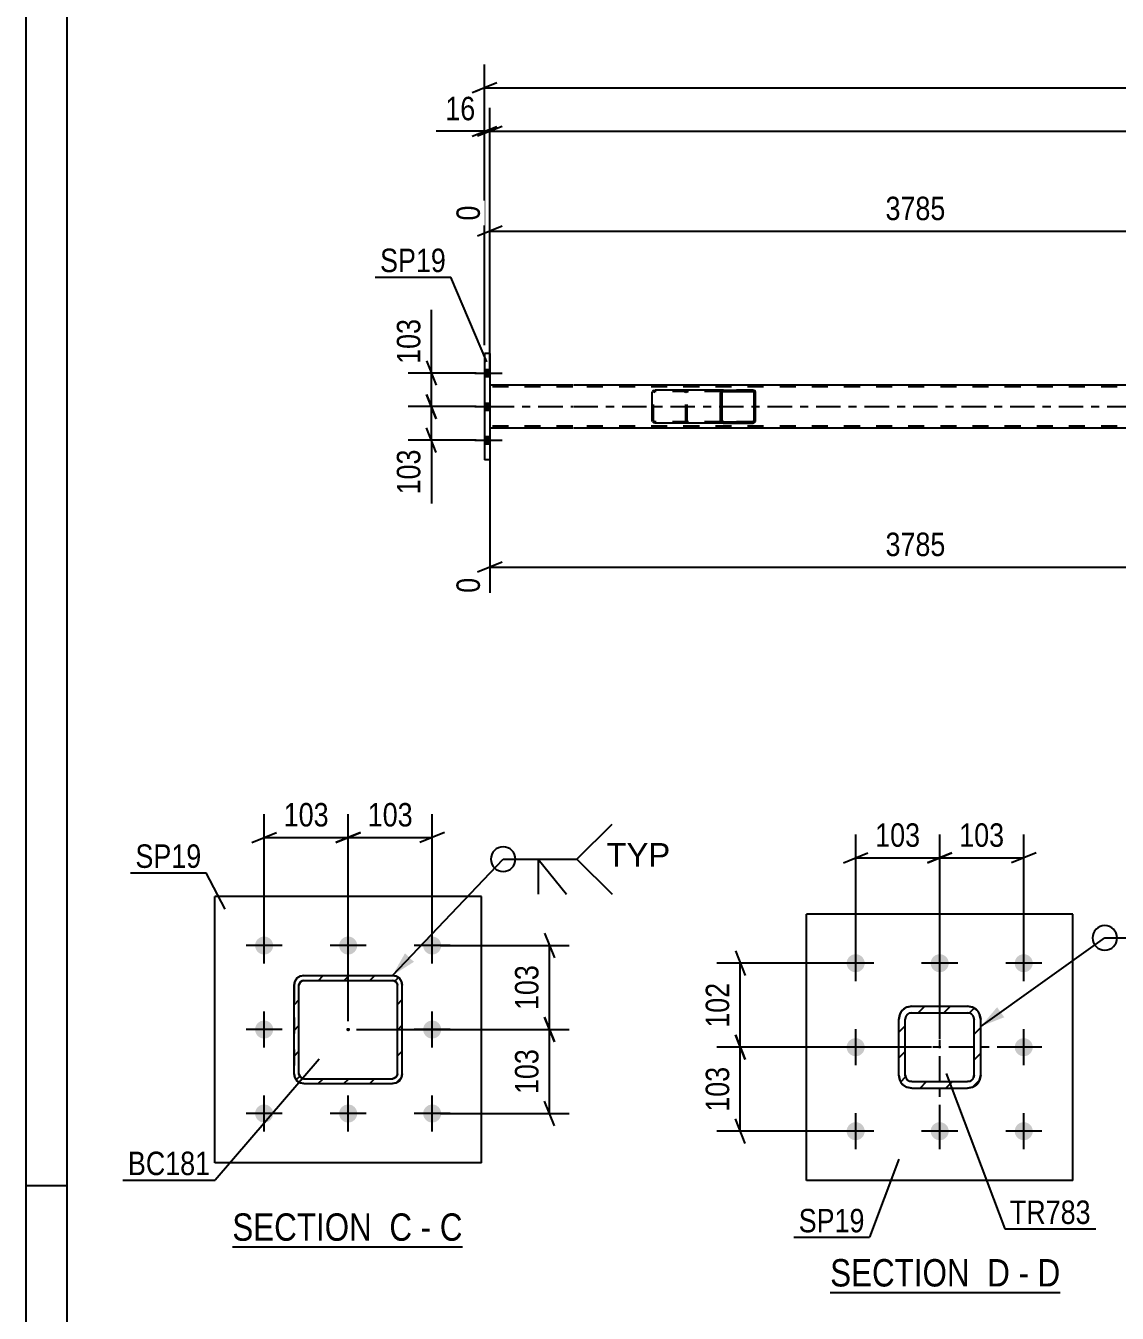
# Model space of a CAD drawing. Header units: millimetres. Extents: x 0 to 841, y 0 to 594.
# Drawn here: x 0 to 133.1, y 133.5 to 290.6 of the extents above; entities that cross this region are included whole.
import ezdxf

# ---------------------------------------------------------------- set-up
doc = ezdxf.new("R2010")
doc.units = ezdxf.units.MM
doc.linetypes.add('DXK_LINE_DOT2', pattern=[3.9198, 1.9599, -1.9599])
doc.linetypes.add('DXK_LINE_DOT3', pattern=[5.9187, 2.979, -0.9799, 0.9799, -0.9799])
doc.styles.add('Arial', font='ARIAL.TTF', dxfattribs={"height": 0.2})
doc.styles.add('Arial Narrow', font='ARIALN.TTF', dxfattribs={"height": 0.2})

# ---------------------------------------------------------------- blocks, each defined once
blk = doc.blocks.new('Unknown-318885883-1135')
at = {"color": 5, "linetype": 'Continuous'}
for p, q in [((0, 594), (0, 0)), ((5, 589), (5, 5)), ((5, 149), (0, 149))]:
    blk.add_line(p, q, dxfattribs=at)
blk = doc.blocks.new('Unknown-318885883-13 - 1372')
at = {"color": 6, "linetype": 'Continuous'}
blk.add_line((25.2, 141.56), (53.27, 141.56), dxfattribs=at)
at = {"color": 0, "linetype": 'Continuous'}
for points in [[(43.31, 142.31), (43.31, 145.81), (25.2, 145.81), (25.2, 142.31)], [(47.13, 142.31), (47.13, 145.81), (44.36, 145.81), (44.36, 142.31)], [(49.46, 142.31), (49.46, 145.81), (48.18, 145.81), (48.18, 142.31)], [(53.27, 142.31), (53.27, 145.81), (50.51, 145.81), (50.51, 142.31)]]:
    blk.add_wipeout(points, dxfattribs=at)
at = {"color": 7, "linetype": 'Continuous', "style": 'Arial Narrow'}
for s, p in [('SECTION ', (25.2, 142.31)), ('C', (44.36, 142.31)), ('C', (50.51, 142.31)), ('-', (48.18, 142.31))]:
    blk.add_text(s, height=3.34, dxfattribs=at).set_placement(p)
blk = doc.blocks.new('Unknown-318885883-14 - 6734')
at = {"color": 6, "linetype": 'Continuous'}
blk.add_line((98.13, 135.98), (126.2, 135.98), dxfattribs=at)
at = {"color": 0, "linetype": 'Continuous'}
for points in [[(116.24, 136.73), (116.24, 140.23), (98.13, 140.23), (98.13, 136.73)], [(120.06, 136.73), (120.06, 140.23), (117.29, 140.23), (117.29, 136.73)], [(122.38, 136.73), (122.38, 140.23), (121.11, 140.23), (121.11, 136.73)], [(126.2, 136.73), (126.2, 140.23), (123.43, 140.23), (123.43, 136.73)]]:
    blk.add_wipeout(points, dxfattribs=at)
at = {"color": 7, "linetype": 'Continuous', "style": 'Arial Narrow'}
for s, p in [('SECTION ', (98.13, 136.73)), ('D', (117.29, 136.73)), ('D', (123.43, 136.73)), ('-', (121.11, 136.73))]:
    blk.add_text(s, height=3.34, dxfattribs=at).set_placement(p)
blk = doc.blocks.new('Part-318885883-2969 - 2768')
at = {"color": 2, "linetype": 'Continuous'}
for p, q in [((56.6, 250.61), (55.96, 250.61)), ((55.96, 250.61), (55.96, 237.61)), ((56.6, 250.61), (56.6, 237.61)), ((56.6, 237.61), (55.96, 237.61))]:
    blk.add_line(p, q, dxfattribs=at)
blk = doc.blocks.new('Bolt-318885883-2843 - 2768')
at = {"linetype": 'Continuous'}
for points in [[(56.6, 247.77), (56.6, 248.65), (55.96, 248.65), (55.96, 247.77)], [(56.6, 247.77), (56.6, 248.65), (55.96, 248.65), (55.96, 247.77)], [(56.6, 247.77), (56.6, 248.65), (55.96, 248.65), (55.96, 247.77)], [(56.6, 243.67), (56.6, 244.55), (55.96, 244.55), (55.96, 243.67)], [(56.6, 243.67), (56.6, 244.55), (55.96, 244.55), (55.96, 243.67)], [(56.6, 239.57), (56.6, 240.45), (55.96, 240.45), (55.96, 239.57)], [(56.6, 239.57), (56.6, 240.45), (55.96, 240.45), (55.96, 239.57)], [(56.6, 239.57), (56.6, 240.45), (55.96, 240.45), (55.96, 239.57)]]:
    blk.add_hatch(color=1, dxfattribs=at).paths.add_polyline_path(points)
at = {"color": 1, "linetype": 'Continuous'}
for p, q in [((55.96, 248.65), (56.6, 248.65)), ((55.96, 248.65), (56.6, 248.65)), ((55.96, 248.65), (56.6, 248.65)), ((54.8, 248.21), (58.12, 248.21)), ((54.8, 248.21), (58.12, 248.21)), ((54.8, 248.21), (58.12, 248.21)), ((55.96, 247.77), (56.6, 247.77)), ((55.96, 247.77), (56.6, 247.77)), ((55.96, 247.77), (56.6, 247.77)), ((54.8, 244.11), (58.12, 244.11)), ((54.8, 244.11), (58.12, 244.11)), ((55.96, 244.55), (56.6, 244.55)), ((55.96, 244.55), (56.6, 244.55)), ((55.96, 243.67), (56.6, 243.67)), ((55.96, 243.67), (56.6, 243.67)), ((55.96, 240.45), (56.6, 240.45)), ((55.96, 240.45), (56.6, 240.45)), ((55.96, 240.45), (56.6, 240.45)), ((54.8, 240.01), (58.12, 240.01)), ((54.8, 240.01), (58.12, 240.01)), ((54.8, 240.01), (58.12, 240.01)), ((55.96, 239.57), (56.6, 239.57)), ((55.96, 239.57), (56.6, 239.57)), ((55.96, 239.57), (56.6, 239.57))]:
    blk.add_line(p, q, dxfattribs=at)
blk = doc.blocks.new('Part-318885883-2897 - 2768')
at = {"color": 2, "linetype": 'Continuous'}
for p, q in [((66.72, 246.75), (56.6, 246.75)), ((159.67, 246.75), (66.82, 246.75)), ((66.72, 241.47), (56.6, 241.47)), ((159.67, 241.47), (66.82, 241.47))]:
    blk.add_line(p, q, dxfattribs=at)
at = {"color": 7, "linetype": 'DXK_LINE_DOT2'}
for p, q in [((56.6, 246.75), (56.6, 241.47)), ((66.72, 246.51), (56.6, 246.51)), ((728.94, 246.51), (66.82, 246.51)), ((66.72, 241.71), (56.6, 241.71)), ((728.94, 241.71), (66.82, 241.71))]:
    blk.add_line(p, q, dxfattribs=at)
at = {"color": 7, "linetype": 'DXK_LINE_DOT3'}
for p, q in [((56.6, 244.11), (66.72, 244.11)), ((66.82, 244.11), (728.94, 244.11))]:
    blk.add_line(p, q, dxfattribs=at)
blk = doc.blocks.new('Part-318885883-2962 - 2768')
at = {"linetype": 'Continuous'}
h = blk.add_hatch(dxfattribs=at)
h.set_pattern_fill('', scale=0.7, style=0, pattern_type=0)
h.set_pattern_definition([(45, (88.9993, 245.9117), (-1.57154, 1.57154), [])])
h.paths.add_polyline_path([(89.03, 245.79), (89, 245.91), (88.93, 246.02), (88.81, 246.08), (88.68, 246.11), (85.11, 246.11), (84.98, 246.08), (84.87, 246.02), (84.79, 245.91), (84.77, 245.79), (84.77, 242.43), (84.79, 242.31), (84.87, 242.2), (84.98, 242.13), (85.11, 242.11), (88.68, 242.11), (88.81, 242.13), (88.93, 242.2), (89, 242.31), (89.03, 242.43)])
h.paths.add_polyline_path([(88.84, 242.37), (88.81, 242.32), (88.75, 242.28), (88.68, 242.27), (85.11, 242.27), (85.04, 242.28), (84.99, 242.32), (84.95, 242.37), (84.94, 242.43), (84.94, 245.79), (84.95, 245.85), (84.99, 245.9), (85.04, 245.94), (85.11, 245.95), (88.68, 245.95), (88.75, 245.94), (88.81, 245.9), (88.84, 245.85), (88.85, 245.79), (88.85, 242.43)])
at = {"color": 2, "linetype": 'Continuous'}
for p, q in [((76.42, 245.79), (76.45, 245.91)), ((76.42, 242.43), (76.42, 245.79)), ((76.63, 246.08), (76.76, 246.11)), ((85.11, 246.11), (76.76, 246.11)), ((84.79, 245.91), (84.77, 245.79)), ((84.77, 242.43), (84.77, 245.79)), ((84.94, 245.79), (84.95, 245.85)), ((84.94, 242.43), (84.94, 245.79)), ((84.95, 245.85), (84.99, 245.9)), ((85.11, 246.11), (84.98, 246.08)), ((84.99, 245.9), (85.04, 245.94)), ((85.04, 245.94), (85.11, 245.95)), ((85.11, 246.11), (88.68, 246.11)), ((85.11, 245.95), (88.68, 245.95)), ((88.81, 246.08), (88.68, 246.11)), ((88.68, 245.95), (88.75, 245.94)), ((88.75, 245.94), (88.81, 245.9)), ((88.81, 245.9), (88.84, 245.85)), ((88.84, 245.85), (88.85, 245.79)), ((88.85, 242.43), (88.85, 245.79)), ((89.03, 245.79), (89, 245.91)), ((89.03, 242.43), (89.03, 245.79)), ((76.45, 242.31), (76.42, 242.43)), ((76.76, 242.11), (76.63, 242.13)), ((85.11, 242.11), (76.76, 242.11)), ((84.77, 242.43), (84.79, 242.31)), ((84.95, 242.37), (84.94, 242.43)), ((84.99, 242.32), (84.95, 242.37)), ((84.98, 242.13), (85.11, 242.11)), ((85.04, 242.28), (84.99, 242.32)), ((85.11, 242.27), (85.04, 242.28)), ((85.11, 242.27), (88.68, 242.27)), ((85.11, 242.11), (88.68, 242.11)), ((88.75, 242.28), (88.68, 242.27)), ((88.68, 242.11), (88.81, 242.13)), ((88.81, 242.32), (88.75, 242.28)), ((88.84, 242.37), (88.81, 242.32)), ((88.85, 242.43), (88.84, 242.37)), ((89, 242.31), (89.03, 242.43))]:
    blk.add_line(p, q, dxfattribs=at)
at = {"color": 7, "linetype": 'DXK_LINE_DOT2'}
for p, q in [((76.6, 245.85), (76.59, 245.79)), ((76.59, 242.43), (76.59, 245.79)), ((76.64, 245.9), (76.6, 245.85)), ((76.69, 245.94), (76.64, 245.9)), ((76.76, 245.95), (76.69, 245.94)), ((88.68, 245.95), (76.76, 245.95)), ((80.34, 246.11), (80.47, 246.08)), ((80.4, 245.94), (80.34, 245.95)), ((80.46, 245.9), (80.4, 245.94)), ((80.49, 245.85), (80.46, 245.9)), ((80.51, 245.79), (80.49, 245.85)), ((80.51, 242.43), (80.51, 245.79)), ((80.65, 245.91), (80.68, 245.79)), ((80.68, 242.43), (80.68, 245.79)), ((88.68, 246.11), (85.11, 246.11)), ((76.59, 242.43), (76.6, 242.37)), ((76.6, 242.37), (76.64, 242.32)), ((76.64, 242.32), (76.69, 242.28)), ((76.69, 242.28), (76.76, 242.27)), ((88.68, 242.27), (76.76, 242.27)), ((80.34, 242.27), (80.4, 242.28)), ((80.47, 242.13), (80.34, 242.11)), ((80.4, 242.28), (80.46, 242.32)), ((80.46, 242.32), (80.49, 242.37)), ((80.49, 242.37), (80.51, 242.43)), ((80.68, 242.43), (80.65, 242.31)), ((88.68, 242.11), (85.11, 242.11))]:
    blk.add_line(p, q, dxfattribs=at)
at = {"color": 2, "linetype": 'Continuous'}
for centre, start, end in [((76.75, 245.78), 110.7583, 155.68), ((85.1, 245.78), 110.7583, 155.68), ((88.7, 245.78), 24.32, 69.2417), ((76.75, 242.44), 204.32, 249.2417), ((85.1, 242.44), 204.32, 249.2417), ((88.7, 242.44), 290.7583, 335.68)]:
    blk.add_arc(centre, 0.331, start, end, dxfattribs=at)
at = {"color": 7, "linetype": 'DXK_LINE_DOT2'}
for centre, start, end in [((80.35, 245.78), 24.32, 69.2417), ((80.35, 242.44), 290.7583, 335.68)]:
    blk.add_arc(centre, 0.331, start, end, dxfattribs=at)
blk = doc.blocks.new('Part-318885883-1534 - 1372')
at = {"linetype": 'Continuous'}
h = blk.add_hatch(dxfattribs=at)
h.set_pattern_fill('', scale=0.7, style=0, pattern_type=0)
h.set_pattern_definition([(45, (45.1941, 161.5834), (-1.57154, 1.57154), [])])
h.paths.add_polyline_path([(44.73, 161.49), (45.19, 161.58), (45.58, 161.84), (45.84, 162.23), (45.93, 162.69), (45.93, 173.49), (45.84, 173.95), (45.58, 174.34), (45.19, 174.6), (44.73, 174.69), (33.93, 174.69), (33.48, 174.6), (33.09, 174.34), (32.83, 173.95), (32.73, 173.49), (32.73, 162.69), (32.83, 162.23), (33.09, 161.84), (33.48, 161.58), (33.93, 161.49)])
h.paths.add_polyline_path([(33.93, 162.09), (33.71, 162.14), (33.51, 162.27), (33.38, 162.46), (33.33, 162.69), (33.33, 173.49), (33.38, 173.72), (33.51, 173.92), (33.71, 174.05), (33.93, 174.09), (44.73, 174.09), (44.96, 174.05), (45.16, 173.92), (45.29, 173.72), (45.33, 173.49), (45.33, 162.69), (45.29, 162.46), (45.16, 162.27), (44.96, 162.14), (44.73, 162.09)])
blk.add_hatch(color=30, dxfattribs=at).paths.add_polyline_path([(39.33, 167.99, -1), (39.33, 168.19, -1)])
at = {"color": 7, "linetype": 'DXK_LINE_DOT2'}
for p, q in [((33.48, 174.6), (33.93, 174.69)), ((33.93, 174.69), (44.73, 174.69)), ((44.73, 174.69), (45.19, 174.6)), ((32.73, 173.49), (32.83, 173.95)), ((32.73, 173.49), (32.73, 162.69)), ((33.38, 173.72), (33.33, 173.49)), ((33.33, 162.69), (33.33, 173.49)), ((33.51, 173.92), (33.38, 173.72)), ((33.71, 174.05), (33.51, 173.92)), ((33.93, 174.09), (33.71, 174.05)), ((33.93, 174.09), (44.73, 174.09)), ((44.96, 174.05), (44.73, 174.09)), ((45.16, 173.92), (44.96, 174.05)), ((45.29, 173.72), (45.16, 173.92)), ((45.33, 173.49), (45.29, 173.72)), ((45.33, 162.69), (45.33, 173.49)), ((45.84, 173.95), (45.93, 173.49)), ((45.93, 162.69), (45.93, 173.49)), ((32.83, 162.23), (32.73, 162.69)), ((33.33, 162.69), (33.38, 162.46)), ((33.38, 162.46), (33.51, 162.27)), ((33.51, 162.27), (33.71, 162.14)), ((33.71, 162.14), (33.93, 162.09)), ((33.93, 162.09), (44.73, 162.09)), ((44.73, 162.09), (44.96, 162.14)), ((44.96, 162.14), (45.16, 162.27)), ((45.16, 162.27), (45.29, 162.46)), ((45.29, 162.46), (45.33, 162.69)), ((45.93, 162.69), (45.84, 162.23)), ((33.93, 161.49), (33.48, 161.58)), ((33.93, 161.49), (44.73, 161.49)), ((45.19, 161.58), (44.73, 161.49))]:
    blk.add_line(p, q, dxfattribs=at)
at = {"color": 2, "linetype": 'Continuous'}
for p, q in [((33.93, 174.69), (33.48, 174.6)), ((33.93, 174.69), (33.93, 174.69)), ((33.93, 174.69), (44.73, 174.69)), ((44.73, 174.69), (44.73, 174.69)), ((45.19, 174.6), (44.73, 174.69)), ((32.83, 173.95), (32.73, 173.49)), ((32.73, 173.49), (32.73, 173.49)), ((32.73, 162.69), (32.73, 173.49)), ((33.33, 173.49), (33.38, 173.72)), ((33.33, 173.49), (33.33, 173.49)), ((33.33, 162.69), (33.33, 173.49)), ((33.38, 173.72), (33.51, 173.92)), ((33.51, 173.92), (33.71, 174.05)), ((33.71, 174.05), (33.93, 174.09)), ((33.93, 174.09), (33.93, 174.09)), ((33.93, 174.09), (44.73, 174.09)), ((44.73, 174.09), (44.73, 174.09)), ((44.73, 174.09), (44.96, 174.05)), ((44.96, 174.05), (45.16, 173.92)), ((45.16, 173.92), (45.29, 173.72)), ((45.29, 173.72), (45.33, 173.49)), ((45.33, 173.49), (45.33, 173.49)), ((45.33, 162.69), (45.33, 173.49)), ((45.93, 173.49), (45.84, 173.95)), ((45.93, 173.49), (45.93, 173.49)), ((45.93, 162.69), (45.93, 173.49)), ((32.73, 162.69), (32.73, 162.69)), ((32.73, 162.69), (32.83, 162.23)), ((33.33, 162.69), (33.33, 162.69)), ((33.38, 162.46), (33.33, 162.69)), ((33.51, 162.27), (33.38, 162.46)), ((33.71, 162.14), (33.51, 162.27)), ((33.93, 162.09), (33.71, 162.14)), ((33.93, 162.09), (33.93, 162.09)), ((33.93, 162.09), (44.73, 162.09)), ((44.96, 162.14), (44.73, 162.09)), ((44.73, 162.09), (44.73, 162.09)), ((45.16, 162.27), (44.96, 162.14)), ((45.29, 162.46), (45.16, 162.27)), ((45.33, 162.69), (45.29, 162.46)), ((45.33, 162.69), (45.33, 162.69)), ((45.84, 162.23), (45.93, 162.69)), ((45.93, 162.69), (45.93, 162.69)), ((33.48, 161.58), (33.93, 161.49)), ((33.93, 161.49), (33.93, 161.49)), ((33.93, 161.49), (44.73, 161.49)), ((44.73, 161.49), (45.19, 161.58)), ((44.73, 161.49), (44.73, 161.49))]:
    blk.add_line(p, q, dxfattribs=at)
at = {"color": 7, "linetype": 'DXK_LINE_DOT3'}
blk.add_line((39.33, 168.09), (39.33, 168.09), dxfattribs=at)
at = {"color": 30, "linetype": 'DXK_LINE_DOT3'}
blk.add_line((39.33, 168.09), (39.33, 168.09), dxfattribs=at)
at = {"color": 30, "linetype": 'Continuous'}
blk.add_circle((39.33, 168.09), 0.1, dxfattribs=at)
at = {"color": 7, "linetype": 'DXK_LINE_DOT2'}
for centre, start, end in [((33.93, 173.49), 112.5, 157.5), ((44.73, 173.49), 22.5, 67.5), ((33.93, 162.69), 202.5, 247.5), ((44.73, 162.69), 292.5, 337.5)]:
    blk.add_arc(centre, 1.2, start, end, dxfattribs=at)
at = {"color": 2, "linetype": 'Continuous'}
for centre, start, end in [((33.93, 173.49), 112.5, 157.5), ((44.73, 173.49), 22.5, 67.5), ((33.93, 162.69), 202.5, 247.5), ((44.73, 162.69), 292.5, 337.5)]:
    blk.add_arc(centre, 1.2, start, end, dxfattribs=at)
blk = doc.blocks.new('Bolt-318885883-1446 - 1372')
at = {"linetype": 'Continuous'}
for points in [[(29.08, 177.24, -1), (29.08, 179.44, -1)], [(39.33, 177.24, -1), (39.33, 179.44, -1)], [(49.58, 177.24, -1), (49.58, 179.44, -1)], [(29.08, 166.99, -1), (29.08, 169.19, -1)], [(49.58, 166.99, -1), (49.58, 169.19, -1)], [(29.08, 156.74, -1), (29.08, 158.94, -1)], [(39.33, 156.74, -1), (39.33, 158.94, -1)], [(49.58, 156.74, -1), (49.58, 158.94, -1)]]:
    blk.add_hatch(color=1, dxfattribs=at).paths.add_polyline_path(points)
at = {"color": 1, "linetype": 'Continuous'}
for p, q in [((29.08, 176.14), (29.08, 180.54)), ((39.33, 176.14), (39.33, 180.54)), ((49.58, 176.14), (49.58, 180.54)), ((31.28, 178.34), (26.88, 178.34)), ((41.53, 178.34), (37.13, 178.34)), ((51.78, 178.34), (47.38, 178.34)), ((29.08, 165.89), (29.08, 170.29)), ((49.58, 165.89), (49.58, 170.29)), ((31.28, 168.09), (26.88, 168.09)), ((51.78, 168.09), (47.38, 168.09)), ((29.08, 155.64), (29.08, 160.04)), ((39.33, 155.64), (39.33, 160.04)), ((49.58, 155.64), (49.58, 160.04)), ((31.28, 157.84), (26.88, 157.84)), ((41.53, 157.84), (37.13, 157.84)), ((51.78, 157.84), (47.38, 157.84))]:
    blk.add_line(p, q, dxfattribs=at)
blk = doc.blocks.new('Part-318885883-1473 - 1372')
at = {"color": 2, "linetype": 'Continuous'}
for p, q in [((55.58, 184.34), (23.08, 184.34)), ((23.08, 151.84), (23.08, 184.34)), ((55.58, 151.84), (55.58, 184.34)), ((55.58, 151.84), (23.08, 151.84))]:
    blk.add_line(p, q, dxfattribs=at)
blk = doc.blocks.new('Part-318885883-6746 - 6734')
at = {"color": 2, "linetype": 'Continuous'}
for p, q in [((127.74, 182.18), (95.24, 182.18)), ((95.24, 149.68), (95.24, 182.18)), ((127.74, 149.68), (127.74, 182.18)), ((127.74, 149.68), (95.24, 149.68))]:
    blk.add_line(p, q, dxfattribs=at)
blk = doc.blocks.new('Bolt-318885883-6771 - 6734')
at = {"linetype": 'Continuous'}
for points in [[(101.24, 175.08, -1), (101.24, 177.28, -1)], [(111.49, 175.08, -1), (111.49, 177.28, -1)], [(121.74, 175.08, -1), (121.74, 177.28, -1)], [(101.24, 164.83, -1), (101.24, 167.03, -1)], [(121.74, 164.83, -1), (121.74, 167.03, -1)], [(101.24, 154.58, -1), (101.24, 156.78, -1)], [(111.49, 154.58, -1), (111.49, 156.78, -1)], [(121.74, 154.58, -1), (121.74, 156.78, -1)]]:
    blk.add_hatch(color=1, dxfattribs=at).paths.add_polyline_path(points)
at = {"color": 1, "linetype": 'Continuous'}
for p, q in [((101.24, 173.98), (101.24, 178.38)), ((111.49, 173.98), (111.49, 178.38)), ((121.74, 173.98), (121.74, 178.38)), ((103.44, 176.18), (99.04, 176.18)), ((113.69, 176.18), (109.29, 176.18)), ((123.94, 176.18), (119.54, 176.18)), ((101.24, 163.73), (101.24, 168.13)), ((121.74, 163.73), (121.74, 168.13)), ((103.44, 165.93), (99.04, 165.93)), ((123.94, 165.93), (119.54, 165.93)), ((101.24, 153.48), (101.24, 157.88)), ((111.49, 153.48), (111.49, 157.88)), ((121.74, 153.48), (121.74, 157.88)), ((103.44, 155.68), (99.04, 155.68)), ((113.69, 155.68), (109.29, 155.68)), ((123.94, 155.68), (119.54, 155.68))]:
    blk.add_line(p, q, dxfattribs=at)
blk = doc.blocks.new('Part-318885883-6824 - 6734')
at = {"linetype": 'Continuous'}
h = blk.add_hatch(dxfattribs=at)
h.set_pattern_fill('', scale=0.7, style=0, pattern_type=0)
h.set_pattern_definition([(45, (115.498, 161.0516), (-1.57154, 1.57154), [])])
h.paths.add_polyline_path([(114.89, 160.93), (115.5, 161.05), (116.02, 161.4), (116.36, 161.92), (116.49, 162.53), (116.49, 169.33), (116.36, 169.94), (116.02, 170.46), (115.5, 170.81), (114.89, 170.93), (108.09, 170.93), (107.47, 170.81), (106.95, 170.46), (106.61, 169.94), (106.49, 169.33), (106.49, 162.53), (106.61, 161.92), (106.95, 161.4), (107.47, 161.05), (108.09, 160.93)])
h.paths.add_polyline_path([(108.09, 161.73), (107.78, 161.79), (107.52, 161.96), (107.35, 162.22), (107.29, 162.53), (107.29, 169.33), (107.35, 169.64), (107.52, 169.9), (107.78, 170.07), (108.09, 170.13), (114.89, 170.13), (115.19, 170.07), (115.45, 169.9), (115.62, 169.64), (115.69, 169.33), (115.69, 162.53), (115.62, 162.22), (115.45, 161.96), (115.19, 161.79), (114.89, 161.73)])
at = {"color": 7, "linetype": 'DXK_LINE_DOT3'}
for p, q in [((111.49, 155.93), (111.49, 175.93)), ((121.49, 165.93), (101.49, 165.93))]:
    blk.add_line(p, q, dxfattribs=at)
at = {"color": 7, "linetype": 'DXK_LINE_DOT2'}
for p, q in [((106.49, 169.33), (106.61, 169.94)), ((107.47, 170.81), (108.09, 170.93)), ((108.09, 170.13), (107.78, 170.07)), ((108.09, 170.93), (114.89, 170.93)), ((108.09, 170.13), (114.89, 170.13)), ((114.89, 170.93), (115.5, 170.81)), ((115.19, 170.07), (114.89, 170.13)), ((116.36, 169.94), (116.49, 169.33)), ((106.49, 162.53), (106.49, 169.33)), ((107.35, 169.64), (107.29, 169.33)), ((107.29, 162.53), (107.29, 169.33)), ((115.69, 169.33), (115.62, 169.64)), ((115.69, 162.53), (115.69, 169.33)), ((116.49, 162.53), (116.49, 169.33)), ((106.61, 161.92), (106.49, 162.53)), ((107.29, 162.53), (107.35, 162.22)), ((115.62, 162.22), (115.69, 162.53)), ((116.49, 162.53), (116.36, 161.92)), ((108.09, 160.93), (107.47, 161.05)), ((107.78, 161.79), (108.09, 161.73)), ((108.09, 161.73), (114.89, 161.73)), ((108.09, 160.93), (114.89, 160.93)), ((114.89, 161.73), (115.19, 161.79)), ((115.5, 161.05), (114.89, 160.93))]:
    blk.add_line(p, q, dxfattribs=at)
at = {"color": 2, "linetype": 'Continuous'}
for p, q in [((106.61, 169.94), (106.49, 169.33)), ((108.09, 170.93), (107.47, 170.81)), ((107.78, 170.07), (108.09, 170.13)), ((108.09, 170.93), (114.89, 170.93)), ((108.09, 170.13), (114.89, 170.13)), ((115.5, 170.81), (114.89, 170.93)), ((114.89, 170.13), (115.19, 170.07)), ((116.49, 169.33), (116.36, 169.94)), ((106.49, 162.53), (106.49, 169.33)), ((107.29, 169.33), (107.35, 169.64)), ((107.29, 162.53), (107.29, 169.33)), ((115.62, 169.64), (115.69, 169.33)), ((115.69, 162.53), (115.69, 169.33)), ((116.49, 162.53), (116.49, 169.33)), ((106.49, 162.53), (106.61, 161.92)), ((107.35, 162.22), (107.29, 162.53)), ((115.69, 162.53), (115.62, 162.22)), ((116.36, 161.92), (116.49, 162.53)), ((107.47, 161.05), (108.09, 160.93)), ((108.09, 161.73), (107.78, 161.79)), ((108.09, 161.73), (114.89, 161.73)), ((108.09, 160.93), (114.89, 160.93)), ((115.19, 161.79), (114.89, 161.73)), ((114.89, 160.93), (115.5, 161.05))]:
    blk.add_line(p, q, dxfattribs=at)
at = {"color": 7, "linetype": 'DXK_LINE_DOT2'}
for centre, radius, start, end in [((108.09, 169.33), 1.6, 112.5, 157.5), ((108.09, 169.33), 0.8, 112.5, 157.5), ((114.89, 169.33), 0.8, 22.5, 67.5), ((114.89, 169.33), 1.6, 22.5, 67.5), ((108.09, 162.53), 1.6, 202.5, 247.5), ((108.09, 162.53), 0.8, 202.5, 247.5), ((114.89, 162.53), 0.8, 292.5, 337.5), ((114.89, 162.53), 1.6, 292.5, 337.5)]:
    blk.add_arc(centre, radius, start, end, dxfattribs=at)
at = {"color": 2, "linetype": 'Continuous'}
for centre, radius, start, end in [((108.09, 169.33), 1.6, 112.5, 157.5), ((108.09, 169.33), 0.8, 112.5, 157.5), ((114.89, 169.33), 0.8, 22.5, 67.5), ((114.89, 169.33), 1.6, 22.5, 67.5), ((108.09, 162.53), 1.6, 202.5, 247.5), ((108.09, 162.53), 0.8, 202.5, 247.5), ((114.89, 162.53), 0.8, 292.5, 337.5), ((114.89, 162.53), 1.6, 292.5, 337.5)]:
    blk.add_arc(centre, radius, start, end, dxfattribs=at)
blk = doc.blocks.new('StraightDimension-318885883-3167 - 2768')
at = {"color": 7, "linetype": 'Continuous'}
for p, q in [((48.88, 249.71), (50.08, 246.71)), ((54.96, 248.21), (46.63, 248.21)), ((49.48, 244.11), (49.48, 248.21)), ((50.08, 242.61), (48.88, 245.61)), ((54.96, 244.11), (46.63, 244.11))]:
    blk.add_line(p, q, dxfattribs=at)
at = {"color": 0}
blk.add_wipeout([(48.73, 255.42), (44.53, 255.42), (44.53, 248.73), (48.73, 248.73)], dxfattribs=at)
at = {"color": 7, "linetype": 'Continuous'}
blk.add_line((49.48, 248.21), (49.48, 255.94), dxfattribs=at)
blk.add_line((49.48, 248.21), (49.48, 255.94), dxfattribs=at)
at = {"color": 3, "style": 'Arial Narrow'}
blk.add_text('103', height=2.863, rotation=90.0002, dxfattribs=at).set_placement((48.13, 249.33))
blk = doc.blocks.new('StraightDimension-318885883-3175 - 2768')
at = {"color": 7, "linetype": 'Continuous'}
for p, q in [((48.88, 245.61), (50.08, 242.61)), ((54.96, 244.11), (46.63, 244.11)), ((49.48, 240.01), (49.48, 244.11)), ((50.08, 238.51), (48.88, 241.51)), ((54.96, 240.01), (46.63, 240.01))]:
    blk.add_line(p, q, dxfattribs=at)
at = {"color": 0}
blk.add_wipeout([(48.73, 239.48), (44.53, 239.48), (44.53, 232.8), (48.73, 232.8)], dxfattribs=at)
at = {"color": 7, "linetype": 'Continuous'}
blk.add_line((49.48, 240.01), (49.48, 232.27), dxfattribs=at)
blk.add_line((49.48, 240.01), (49.48, 232.27), dxfattribs=at)
at = {"color": 3, "style": 'Arial Narrow'}
blk.add_text('103', height=2.863, rotation=90.0002, dxfattribs=at).set_placement((48.13, 233.4))
blk = doc.blocks.new('StraightDimension-318885883-3184 - 2768')
at = {"color": 7, "linetype": 'Continuous'}
for p, q in [((55.96, 251.61), (55.96, 280.56)), ((56.6, 249.68), (56.6, 280.56)), ((54.46, 277.11), (57.46, 278.31)), ((58.1, 278.31), (55.1, 277.11)), ((55.96, 277.71), (56.6, 277.71))]:
    blk.add_line(p, q, dxfattribs=at)
at = {"color": 0}
blk.add_wipeout([(55.43, 278.46), (55.43, 282.66), (50.58, 282.66), (50.58, 278.46)], dxfattribs=at)
at = {"color": 7, "linetype": 'Continuous'}
blk.add_line((55.96, 277.71), (50.05, 277.71), dxfattribs=at)
blk.add_line((55.96, 277.71), (50.05, 277.71), dxfattribs=at)
at = {"color": 3, "style": 'Arial Narrow'}
blk.add_text('16', height=2.863, dxfattribs=at).set_placement((51.18, 279.06))
blk = doc.blocks.new('StraightDimension-318885883-3194 - 2768')
at = {"color": 7, "linetype": 'Continuous'}
for p, q in [((56.6, 249.68), (56.6, 280.56)), ((58.1, 278.31), (55.1, 277.11)), ((56.6, 277.71), (739.16, 277.71))]:
    blk.add_line(p, q, dxfattribs=at)
blk = doc.blocks.new('StraightDimension-318885883-3215 - 2768')
at = {"color": 7, "linetype": 'Continuous'}
for p, q in [((56.6, 240.47), (56.6, 221.39)), ((160.47, 232.07), (160.47, 215.91)), ((58.1, 225.12), (55.1, 223.92)), ((158.97, 223.92), (161.97, 225.12)), ((56.6, 224.52), (160.47, 224.52))]:
    blk.add_line(p, q, dxfattribs=at)
at = {"color": 0}
blk.add_wipeout([(112.79, 225.27), (112.79, 229.47), (104.28, 229.47), (104.28, 225.27)], dxfattribs=at)
at = {"color": 0, "linetype": 'Continuous'}
for points in [[(56, 223.82), (51.8, 223.82), (51.8, 220.79), (56, 220.79)], [(159.87, 223.82), (155.67, 223.82), (155.67, 215.31), (159.87, 215.31)]]:
    blk.add_wipeout(points, dxfattribs=at)
at = {"color": 3, "style": 'Arial Narrow'}
blk.add_text('3785', height=2.863, dxfattribs=at).set_placement((104.88, 225.87))
at = {"color": 3, "linetype": 'Continuous', "style": 'Arial Narrow'}
for s, height, p in [('0', 2.86, (55.4, 221.39)), ('3785', 2.863, (159.27, 215.91))]:
    blk.add_text(s, height=height, rotation=90.0002, dxfattribs=at).set_placement(p)
blk = doc.blocks.new('StraightDimension-318885883-3238 - 2768')
at = {"color": 7, "linetype": 'Continuous'}
for p, q in [((55.96, 251.61), (55.96, 285.87)), ((57.46, 283.62), (54.46, 282.42)), ((55.96, 283.02), (739.8, 283.02))]:
    blk.add_line(p, q, dxfattribs=at)
blk = doc.blocks.new('StraightDimension-318885883-3249 - 2768')
at = {"color": 7, "linetype": 'Continuous'}
for p, q in [((160.47, 255.35), (160.47, 274.13)), ((56.6, 247.75), (56.6, 268.65)), ((58.1, 266.12), (55.1, 264.92)), ((158.97, 264.92), (161.97, 266.12)), ((56.6, 265.52), (160.47, 265.52))]:
    blk.add_line(p, q, dxfattribs=at)
at = {"color": 0, "linetype": 'Continuous'}
for points in [[(159.87, 274.73), (155.67, 274.73), (155.67, 266.22), (159.87, 266.22)], [(56, 269.25), (51.8, 269.25), (51.8, 266.22), (56, 266.22)]]:
    blk.add_wipeout(points, dxfattribs=at)
at = {"color": 0}
blk.add_wipeout([(112.79, 266.27), (112.79, 270.47), (104.28, 270.47), (104.28, 266.27)], dxfattribs=at)
at = {"color": 3, "linetype": 'Continuous', "style": 'Arial Narrow'}
for s, height, p in [('3785', 2.863, (159.27, 266.82)), ('0', 2.86, (55.4, 266.82))]:
    blk.add_text(s, height=height, rotation=90.0002, dxfattribs=at).set_placement(p)
at = {"color": 3, "style": 'Arial Narrow'}
blk.add_text('3785', height=2.863, dxfattribs=at).set_placement((104.88, 266.87))
blk = doc.blocks.new('StraightDimension-318885883-1586 - 1372')
at = {"color": 7, "linetype": 'Continuous'}
for p, q in [((39.33, 169.09), (39.33, 194.37)), ((49.58, 179.34), (49.58, 194.37)), ((37.83, 190.92), (40.83, 192.12)), ((51.08, 192.12), (48.08, 190.92)), ((39.33, 191.52), (49.58, 191.52))]:
    blk.add_line(p, q, dxfattribs=at)
at = {"color": 0}
blk.add_wipeout([(47.8, 192.27), (47.8, 196.47), (41.12, 196.47), (41.12, 192.27)], dxfattribs=at)
at = {"color": 3, "style": 'Arial Narrow'}
blk.add_text('103', height=2.863, dxfattribs=at).set_placement((41.72, 192.87))
blk = doc.blocks.new('StraightDimension-318885883-1601 - 1372')
at = {"color": 7, "linetype": 'Continuous'}
for p, q in [((29.08, 179.34), (29.08, 194.37)), ((39.33, 169.09), (39.33, 194.37)), ((27.58, 190.92), (30.58, 192.12)), ((40.83, 192.12), (37.83, 190.92)), ((29.08, 191.52), (39.33, 191.52))]:
    blk.add_line(p, q, dxfattribs=at)
at = {"color": 0}
blk.add_wipeout([(37.55, 192.27), (37.55, 196.47), (30.87, 196.47), (30.87, 192.27)], dxfattribs=at)
at = {"color": 3, "style": 'Arial Narrow'}
blk.add_text('103', height=2.863, dxfattribs=at).set_placement((31.47, 192.87))
blk = doc.blocks.new('StraightDimension-318885883-1611 - 1372')
at = {"color": 7, "linetype": 'Continuous'}
for p, q in [((63.29, 169.59), (64.49, 166.59)), ((40.33, 168.09), (66.29, 168.09)), ((63.89, 157.84), (63.89, 168.09)), ((64.49, 156.34), (63.29, 159.34)), ((50.58, 157.84), (66.29, 157.84))]:
    blk.add_line(p, q, dxfattribs=at)
at = {"color": 0}
blk.add_wipeout([(63.14, 166.31), (58.94, 166.31), (58.94, 159.62), (63.14, 159.62)], dxfattribs=at)
at = {"color": 3, "style": 'Arial Narrow'}
blk.add_text('103', height=2.863, rotation=90.0002, dxfattribs=at).set_placement((62.54, 160.22))
blk = doc.blocks.new('StraightDimension-318885883-1621 - 1372')
at = {"color": 7, "linetype": 'Continuous'}
for p, q in [((63.29, 179.84), (64.49, 176.84)), ((50.58, 178.34), (66.29, 178.34)), ((63.89, 168.09), (63.89, 178.34)), ((64.49, 166.59), (63.29, 169.59)), ((40.33, 168.09), (66.29, 168.09))]:
    blk.add_line(p, q, dxfattribs=at)
at = {"color": 0}
blk.add_wipeout([(63.14, 176.56), (58.94, 176.56), (58.94, 169.87), (63.14, 169.87)], dxfattribs=at)
at = {"color": 3, "style": 'Arial Narrow'}
blk.add_text('103', height=2.863, rotation=90.0002, dxfattribs=at).set_placement((62.54, 170.47))
blk = doc.blocks.new('StraightDimension-318885883-6916 - 6734')
at = {"color": 7, "linetype": 'Continuous'}
for p, q in [((86.56, 177.68), (87.76, 174.68)), ((100.24, 176.18), (84.31, 176.18)), ((87.16, 165.93), (87.16, 176.18)), ((87.76, 164.43), (86.56, 167.43)), ((110.49, 165.93), (84.31, 165.93))]:
    blk.add_line(p, q, dxfattribs=at)
at = {"color": 0}
blk.add_wipeout([(86.41, 174.4), (82.21, 174.4), (82.21, 167.71), (86.41, 167.71)], dxfattribs=at)
at = {"color": 3, "style": 'Arial Narrow'}
blk.add_text('102', height=2.863, rotation=90.0002, dxfattribs=at).set_placement((85.81, 168.31))
blk = doc.blocks.new('StraightDimension-318885883-6933 - 6734')
at = {"color": 7, "linetype": 'Continuous'}
for p, q in [((86.56, 167.43), (87.76, 164.43)), ((110.49, 165.93), (84.31, 165.93)), ((87.16, 155.68), (87.16, 165.93)), ((87.76, 154.18), (86.56, 157.18)), ((100.24, 155.68), (84.31, 155.68))]:
    blk.add_line(p, q, dxfattribs=at)
at = {"color": 0}
blk.add_wipeout([(86.41, 164.15), (82.21, 164.15), (82.21, 157.46), (86.41, 157.46)], dxfattribs=at)
at = {"color": 3, "style": 'Arial Narrow'}
blk.add_text('103', height=2.863, rotation=90.0002, dxfattribs=at).set_placement((85.81, 158.06))
blk = doc.blocks.new('StraightDimension-318885883-6951 - 6734')
at = {"color": 7, "linetype": 'Continuous'}
for p, q in [((111.49, 166.93), (111.49, 191.89)), ((121.74, 177.18), (121.74, 191.89)), ((109.99, 188.44), (112.99, 189.64)), ((111.49, 189.04), (121.74, 189.04)), ((123.24, 189.64), (120.24, 188.44))]:
    blk.add_line(p, q, dxfattribs=at)
at = {"color": 0}
blk.add_wipeout([(119.95, 189.79), (119.95, 193.99), (113.27, 193.99), (113.27, 189.79)], dxfattribs=at)
at = {"color": 3, "style": 'Arial Narrow'}
blk.add_text('103', height=2.863, dxfattribs=at).set_placement((113.87, 190.39))
blk = doc.blocks.new('StraightDimension-318885883-6968 - 6734')
at = {"color": 7, "linetype": 'Continuous'}
for p, q in [((101.24, 177.18), (101.24, 191.89)), ((111.49, 166.93), (111.49, 191.89)), ((99.74, 188.44), (102.74, 189.64)), ((101.24, 189.04), (111.49, 189.04)), ((112.99, 189.64), (109.99, 188.44))]:
    blk.add_line(p, q, dxfattribs=at)
at = {"color": 0}
blk.add_wipeout([(109.7, 189.79), (109.7, 193.99), (103.02, 193.99), (103.02, 189.79)], dxfattribs=at)
at = {"color": 3, "style": 'Arial Narrow'}
blk.add_text('103', height=2.863, dxfattribs=at).set_placement((103.62, 190.39))
blk = doc.blocks.new('Mark-318885883-2965 - 2768')
at = {"color": 0}
blk.add_wipeout([(51.26, 260.53), (51.26, 263.53), (43.22, 263.53), (43.22, 260.53)], dxfattribs=at)
blk.add_wipeout([(51.26, 260.53), (51.26, 263.53), (43.22, 263.53), (43.22, 260.53)], dxfattribs=at)
at = {"color": 30, "linetype": 'Continuous'}
for p in [(42.62, 259.93), (56.25, 249.59)]:
    blk.add_line(p, (51.86, 259.93), dxfattribs=at)
at = {"color": 3, "style": 'Arial Narrow'}
blk.add_text('SP19', height=2.863, dxfattribs=at).set_placement((43.22, 260.53))
blk = doc.blocks.new('Mark-318885883-1530 - 1372')
at = {"color": 0}
blk.add_wipeout([(22.51, 150.32), (22.51, 153.32), (12.46, 153.32), (12.46, 150.32)], dxfattribs=at)
blk.add_wipeout([(22.51, 150.32), (22.51, 153.32), (12.46, 153.32), (12.46, 150.32)], dxfattribs=at)
at = {"color": 30, "linetype": 'Continuous'}
for p in [(35.79, 164.46), (11.86, 149.72)]:
    blk.add_line(p, (23.11, 149.72), dxfattribs=at)
at = {"color": 3, "style": 'Arial Narrow'}
blk.add_text('BC181', height=2.863, dxfattribs=at).set_placement((12.46, 150.32))
blk = doc.blocks.new('Mark-318885883-1468 - 1372')
at = {"color": 0}
blk.add_wipeout([(21.42, 187.82), (21.42, 190.82), (13.38, 190.82), (13.38, 187.82)], dxfattribs=at)
blk.add_wipeout([(21.42, 187.82), (21.42, 190.82), (13.38, 190.82), (13.38, 187.82)], dxfattribs=at)
at = {"color": 30, "linetype": 'Continuous'}
for p in [(12.78, 187.22), (24.33, 182.76)]:
    blk.add_line(p, (22.02, 187.22), dxfattribs=at)
at = {"color": 3, "style": 'Arial Narrow'}
blk.add_text('SP19', height=2.863, dxfattribs=at).set_placement((13.38, 187.82))
blk = doc.blocks.new('WeldMark-318885883-1630 - 1372')
at = {"linetype": 'Continuous'}
blk.add_hatch(color=30, dxfattribs=at).paths.add_polyline_path([(47.35, 176.35), (44.73, 174.69), (46.26, 177.39)])
at = {"color": 30, "linetype": 'Continuous'}
for p, q in [((44.73, 174.69), (58.24, 188.88)), ((58.24, 188.88), (67.24, 188.88))]:
    blk.add_line(p, q, dxfattribs=at)
at = {"color": 3, "linetype": 'Continuous'}
for q in [(65.95, 184.6), (62.52, 184.6)]:
    blk.add_line((62.52, 188.88), q, dxfattribs=at)
for start, end in [(90, 270), (270, 90)]:
    blk.add_arc((58.24, 188.88), 1.5, start, end, dxfattribs=at)
at = {"color": 0, "linetype": 'Continuous'}
blk.add_wipeout([(78.61, 187.98), (78.61, 190.98), (70.84, 190.98), (70.84, 187.98)], dxfattribs=at)
blk.add_wipeout([(78.61, 187.98), (78.61, 190.98), (70.84, 190.98), (70.84, 187.98)], dxfattribs=at)
at = {"color": 3, "linetype": 'Continuous'}
for q in [(71.52, 193.17), (71.52, 184.6)]:
    blk.add_line((67.24, 188.88), q, dxfattribs=at)
at = {"color": 3, "linetype": 'Continuous', "style": 'Arial'}
blk.add_text('TYP', height=2.865, dxfattribs=at).set_placement((70.84, 187.98))
blk = doc.blocks.new('Mark-318885883-6820 - 6734')
at = {"color": 0}
blk.add_wipeout([(129.92, 144.36), (129.92, 147.36), (120.05, 147.36), (120.05, 144.36)], dxfattribs=at)
blk.add_wipeout([(129.92, 144.36), (129.92, 147.36), (120.05, 147.36), (120.05, 144.36)], dxfattribs=at)
at = {"color": 30, "linetype": 'Continuous'}
for p, q in [((112.26, 162.74), (119.45, 143.76)), ((119.45, 143.76), (130.52, 143.76))]:
    blk.add_line(p, q, dxfattribs=at)
at = {"color": 3, "style": 'Arial Narrow'}
blk.add_text('TR783', height=2.863, dxfattribs=at).set_placement((120.05, 144.36))
blk = doc.blocks.new('Mark-318885883-6742 - 6734')
at = {"color": 0}
blk.add_wipeout([(102.33, 143.34), (102.33, 146.34), (94.29, 146.34), (94.29, 143.34)], dxfattribs=at)
blk.add_wipeout([(102.33, 143.34), (102.33, 146.34), (94.29, 146.34), (94.29, 143.34)], dxfattribs=at)
at = {"color": 30, "linetype": 'Continuous'}
for p in [(106.52, 152.25), (93.69, 142.74)]:
    blk.add_line(p, (102.93, 142.74), dxfattribs=at)
at = {"color": 3, "style": 'Arial Narrow'}
blk.add_text('SP19', height=2.863, dxfattribs=at).set_placement((94.29, 143.34))
blk = doc.blocks.new('WeldMark-318885883-6985 - 6734')
at = {"linetype": 'Continuous'}
blk.add_hatch(color=30, dxfattribs=at).paths.add_polyline_path([(119.36, 169.59), (116.49, 168.46), (118.49, 170.81)])
at = {"color": 30, "linetype": 'Continuous'}
for p, q in [((116.49, 168.46), (131.63, 179.27)), ((131.63, 179.27), (140.63, 179.27))]:
    blk.add_line(p, q, dxfattribs=at)
at = {"color": 3, "linetype": 'Continuous'}
for q in [(139.34, 174.98), (135.91, 174.98)]:
    blk.add_line((135.91, 179.27), q, dxfattribs=at)
for start, end in [(90, 270), (270, 90)]:
    blk.add_arc((131.63, 179.27), 1.5, start, end, dxfattribs=at)
at = {"color": 0, "linetype": 'Continuous'}
blk.add_wipeout([(152, 178.37), (152, 181.37), (144.23, 181.37), (144.23, 178.37)], dxfattribs=at)
blk.add_wipeout([(152, 178.37), (152, 181.37), (144.23, 181.37), (144.23, 178.37)], dxfattribs=at)
at = {"color": 3, "linetype": 'Continuous'}
for q in [(144.91, 183.55), (144.91, 174.98)]:
    blk.add_line((140.63, 179.27), q, dxfattribs=at)
at = {"color": 3, "linetype": 'Continuous', "style": 'Arial'}
blk.add_text('TYP', height=2.865, dxfattribs=at).set_placement((144.23, 178.37))

msp = doc.modelspace()

# ---------------------------------------------------------------- block references
for name in ['Unknown-318885883-1135', 'Part-318885883-2969 - 2768', 'Bolt-318885883-2843 - 2768', 'Part-318885883-2897 - 2768', 'Part-318885883-2962 - 2768', 'Part-318885883-1473 - 1372', 'Part-318885883-6746 - 6734', 'Bolt-318885883-1446 - 1372', 'Bolt-318885883-6771 - 6734', 'Part-318885883-1534 - 1372', 'Part-318885883-6824 - 6734']:
    msp.add_blockref(name, (0, 0))

# ---------------------------------------------------------------- next in the draw order: block references
for name in ['StraightDimension-318885883-3167 - 2768', 'StraightDimension-318885883-1586 - 1372', 'Mark-318885883-1468 - 1372', 'StraightDimension-318885883-6916 - 6734', 'Mark-318885883-1530 - 1372', 'Mark-318885883-6820 - 6734', 'Mark-318885883-6742 - 6734', 'Unknown-318885883-13 - 1372', 'Unknown-318885883-14 - 6734']:
    msp.add_blockref(name, (0, 0))

# ---------------------------------------------------------------- next in the draw order: block references
for name in ['StraightDimension-318885883-3184 - 2768', 'StraightDimension-318885883-3175 - 2768', 'StraightDimension-318885883-1601 - 1372', 'StraightDimension-318885883-6933 - 6734']:
    msp.add_blockref(name, (0, 0))

# ---------------------------------------------------------------- next in the draw order: block references
for name in ['StraightDimension-318885883-3194 - 2768', 'StraightDimension-318885883-3215 - 2768', 'StraightDimension-318885883-6951 - 6734', 'StraightDimension-318885883-1611 - 1372']:
    msp.add_blockref(name, (0, 0))

# ---------------------------------------------------------------- next in the draw order: block references
for name in ['StraightDimension-318885883-3238 - 2768', 'StraightDimension-318885883-6968 - 6734', 'WeldMark-318885883-6985 - 6734', 'StraightDimension-318885883-1621 - 1372']:
    msp.add_blockref(name, (0, 0))

# ---------------------------------------------------------------- next in the draw order: block references
for name in ['StraightDimension-318885883-3249 - 2768', 'WeldMark-318885883-1630 - 1372']:
    msp.add_blockref(name, (0, 0))

# ---------------------------------------------------------------- next in the draw order: block references
msp.add_blockref('Mark-318885883-2965 - 2768', (0, 0))

doc.saveas('drawing.dxf')
